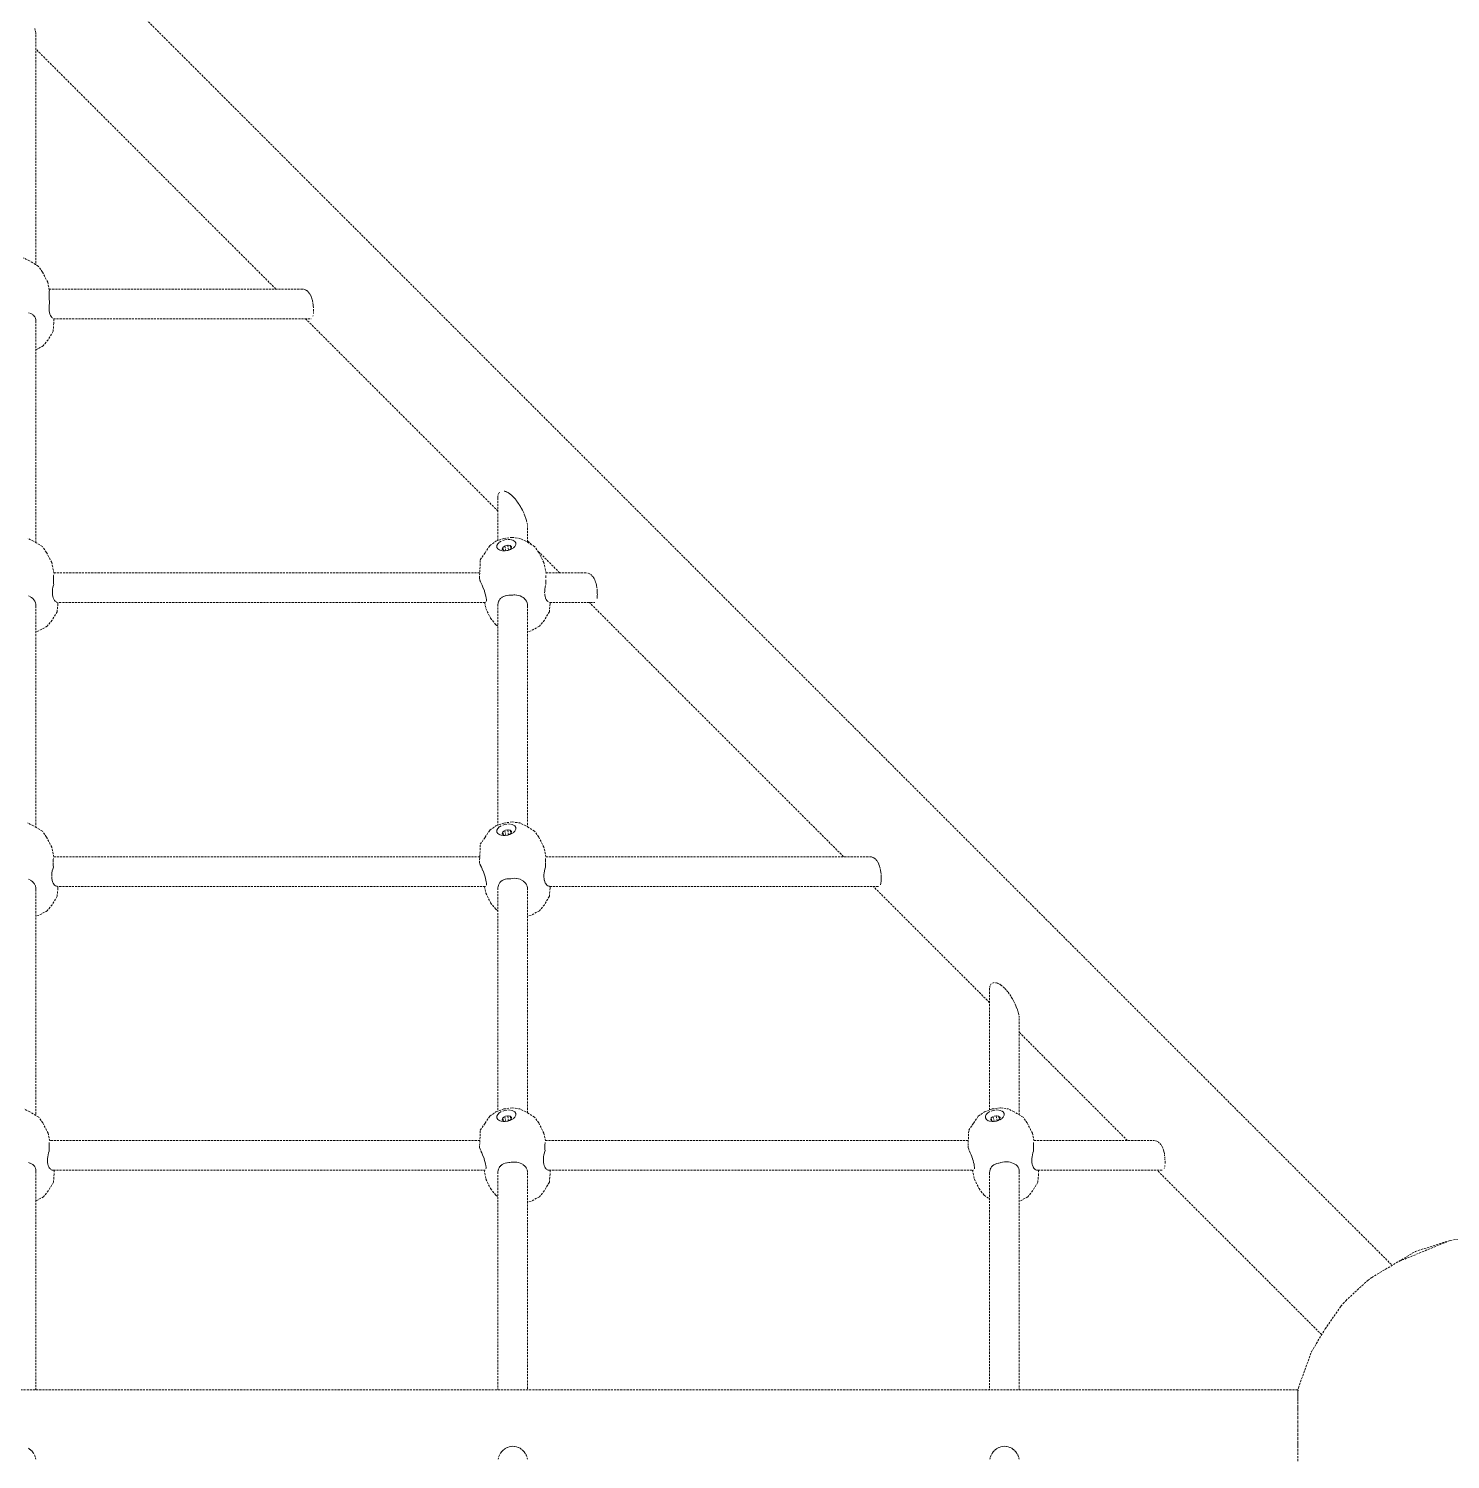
# Model space of a CAD drawing. Header units: millimetres. Extents: x -5899 to 5819, y -5159 to 4068.
# Drawn here: x -435 to 427, y 1122 to 1989 of the extents above; entities that cross this region are included whole.
import ezdxf

# ---------------------------------------------------------------- set-up
doc = ezdxf.new("R2010")
doc.units = ezdxf.units.MM
doc.linetypes.add('HIDDEN', pattern=[1.905, 1.27, -0.635])
doc.layers.add('DIKOM_ОБЪЕКТ', color=7, linetype='Continuous')

msp = doc.modelspace()

# ---------------------------------------------------------------- linework, layer by layer
at = {"layer": 'DIKOM_ОБЪЕКТ', "color": 7, "linetype": 'HIDDEN', "lineweight": 15}
for p, q in [((-507.838, 2139.088), (392.008, 1239.27)), ((-430.925, 1988.213), (-431.224, 1989.394)), ((-430.619, 1986.613), (-430.83, 1987.8)), ((-430.574, 1985.827), (-430.618, 1986.585)), ((-430.552, 1985.453), (-430.552, 1846.206)), ((-285.04, 1831.467), (-430.552, 1976.979)), ((-434.482, 1848.594), (-437.997, 1850.307)), ((-429.102, 1845.326), (-434.482, 1848.594)), ((-426.569, 1841.757), (-429.102, 1845.326)), ((-423.418, 1835.556), (-426.569, 1841.757)), ((-422.373, 1830.641), (-423.418, 1835.556)), ((-422.549, 1831.467), (-269.125, 1831.467)), ((-268.487, 1831.379), (-269.025, 1831.458)), ((-267.221, 1831.018), (-267.998, 1831.281)), ((-422.568, 1827.263), (-422.573, 1828.152)), ((-422.571, 1828.226), (-422.549, 1829.032)), ((-422.539, 1826.223), (-422.568, 1827.19)), ((-422.544, 1829.101), (-422.493, 1829.819)), ((-422.483, 1825.129), (-422.537, 1826.153)), ((-422.493, 1829.819), (-422.435, 1830.298)), ((-422.399, 1823.994), (-422.478, 1825.058)), ((-422.443, 1821.649), (-422.272, 1822.641)), ((-422.292, 1822.825), (-422.392, 1823.926)), ((-266.406, 1830.56), (-267.126, 1830.967)), ((-265.647, 1829.938), (-266.312, 1830.494)), ((-264.823, 1828.995), (-265.451, 1829.736)), ((-264.164, 1827.982), (-264.731, 1828.859)), ((-263.62, 1826.893), (-264.088, 1827.833)), ((-263.407, 1826.315), (-263.555, 1826.729)), ((-263.21, 1825.759), (-263.407, 1826.315)), ((-263.052, 1825.116), (-263.159, 1825.585)), ((-262.881, 1824.532), (-263.052, 1825.115)), ((-262.616, 1823.271), (-262.835, 1824.351)), ((-262.456, 1822.041), (-262.56, 1822.889)), ((-434.419, 1816.753), (-434.968, 1817.005)), ((-434.013, 1816.67), (-433.184, 1816.364)), ((-433.145, 1816.344), (-432.415, 1815.906)), ((-432.385, 1815.881), (-431.761, 1815.312)), ((-431.74, 1815.285), (-431.235, 1814.589)), ((-430.851, 1813.744), (-431.22, 1814.559)), ((-422.588, 1819.321), (-422.56, 1820.426)), ((-422.519, 1818.217), (-422.585, 1819.275)), ((-422.558, 1820.477), (-422.45, 1821.594)), ((-422.351, 1817.181), (-422.513, 1818.176)), ((-422.093, 1816.234), (-422.341, 1817.143)), ((-421.753, 1815.408), (-422.08, 1816.198)), ((-421.328, 1814.723), (-421.734, 1815.375)), ((-421.303, 1814.696), (-420.836, 1814.181)), ((-420.805, 1814.159), (-420.405, 1813.864)), ((-262.524, 1814.929), (-262.452, 1815.438)), ((-262.309, 1820.84), (-262.428, 1821.849)), ((-262.298, 1816.53), (-262.279, 1817.235)), ((-262.27, 1820.029), (-262.29, 1820.647)), ((-262.229, 1818.521), (-262.266, 1819.271)), ((-262.239, 1817.889), (-262.223, 1818.336)), ((-430.62, 1812.79), (-430.842, 1813.711)), ((-430.552, 1811.741), (-430.616, 1812.757)), ((-430.552, 1677.617), (-430.552, 1811.74)), ((-420.132, 1805.797), (-423.163, 1800.713)), ((-419.699, 1810.712), (-420.132, 1805.797)), ((-419.983, 1813.466), (-263.686, 1813.466)), ((-419.622, 1813.466), (-419.699, 1810.712)), ((-150.349, 1696.775), (-267.039, 1813.466)), ((-426.166, 1797.034), (-430.552, 1794.555)), ((-423.163, 1800.713), (-426.166, 1797.034)), ((-150.351, 1678.869), (-150.348, 1705.305)), ((-150.309, 1705.923), (-150.348, 1705.305)), ((-150.148, 1706.827), (-150.268, 1706.331)), ((-149.832, 1707.584), (-150.04, 1707.158)), ((-149.388, 1708.176), (-149.663, 1707.868)), ((-146.172, 1708.802), (-146.645, 1708.905)), ((-145.376, 1708.542), (-145.877, 1708.731)), ((-144.531, 1708.135), (-145.059, 1708.414)), ((-143.639, 1707.578), (-144.193, 1707.951)), ((-143.285, 1707.337), (-143.639, 1707.578)), ((-142.706, 1706.871), (-143.285, 1707.337)), ((-142.337, 1706.571), (-142.706, 1706.871)), ((-141.955, 1706.213), (-142.337, 1706.571)), ((-141.955, 1706.213), (-141.353, 1705.657)), ((-140.963, 1705.241), (-141.353, 1705.657)), ((-140.338, 1704.569), (-140.963, 1705.241)), ((-139.951, 1704.107), (-140.338, 1704.569)), ((-139.363, 1703.4), (-139.951, 1704.107)), ((-138.984, 1702.898), (-139.363, 1703.4)), ((-138.431, 1702.155), (-138.984, 1702.898)), ((-138.063, 1701.619), (-138.431, 1702.155)), ((-137.545, 1700.843), (-138.063, 1701.619)), ((-137.193, 1700.278), (-137.5, 1700.771)), ((-136.712, 1699.481), (-137.192, 1700.278)), ((-136.377, 1698.892), (-136.712, 1699.48)), ((-135.933, 1698.074), (-136.377, 1698.892)), ((-135.508, 1697.268), (-135.847, 1697.908)), ((-135.104, 1696.472), (-135.508, 1697.267)), ((-134.716, 1695.635), (-135.104, 1696.471)), ((-134.52, 1695.198), (-134.716, 1695.635)), ((-134.015, 1693.973), (-134.355, 1694.829)), ((-133.736, 1693.265), (-134.015, 1693.973)), ((-133.412, 1692.359), (-133.694, 1693.163)), ((-133.151, 1691.604), (-133.412, 1692.359)), ((-133.026, 1691.145), (-133.151, 1691.603)), ((-132.734, 1690.065), (-132.939, 1690.823)), ((-132.46, 1688.692), (-132.596, 1689.371)), ((-132.358, 1687.494), (-132.412, 1688.117)), ((-132.357, 1677.818), (-132.359, 1687.494)), ((-432.038, 1678.52), (-435.553, 1680.233)), ((-426.659, 1675.252), (-432.038, 1678.52)), ((-424.125, 1671.683), (-426.659, 1675.252)), ((-158.164, 1671.518), (-155.24, 1675.818)), ((-155.24, 1675.818), (-151.545, 1678.429)), ((-151.545, 1678.429), (-146.786, 1680.184)), ((-150.957, 1675.796), (-150.426, 1676.896)), ((-150.931, 1674.728), (-150.957, 1675.796)), ((-150.426, 1676.896), (-149.389, 1677.918)), ((-149.389, 1677.918), (-147.944, 1678.765)), ((-146.239, 1679.349), (-147.944, 1678.765)), ((-147.427, 1674.738), (-146.206, 1675.658)), ((-146.786, 1680.184), (-141.688, 1680.818)), ((-146.239, 1679.349), (-144.438, 1679.615)), ((-144.481, 1676.076), (-146.206, 1675.658)), ((-146.206, 1675.658), (-145.57, 1672.666)), ((-142.908, 1675.833), (-144.481, 1676.076)), ((-144.481, 1676.076), (-143.838, 1673.057)), ((-144.438, 1679.615), (-142.713, 1679.537)), ((-142.092, 1675.025), (-142.908, 1675.833)), ((-142.908, 1675.833), (-142.486, 1673.848)), ((-142.713, 1679.537), (-141.241, 1679.122)), ((-142.34, 1673.957), (-142.092, 1675.025)), ((-141.688, 1680.818), (-137.026, 1680.233)), ((-140.163, 1678.412), (-141.241, 1679.122)), ((-140.089, 1675.31), (-141.124, 1674.287)), ((-139.583, 1677.478), (-140.163, 1678.412)), ((-139.557, 1676.41), (-140.089, 1675.31)), ((-139.557, 1676.41), (-139.583, 1677.478)), ((-133.511, 1678.52), (-137.026, 1680.233)), ((-128.132, 1675.252), (-133.511, 1678.52)), ((-129.9, 1676.326), (-132.357, 1678.784)), ((-125.598, 1671.683), (-128.132, 1675.252)), ((-420.974, 1665.482), (-424.125, 1671.683)), ((-161.534, 1656.009), (-161.024, 1667.28)), ((-161.024, 1667.28), (-158.164, 1671.518)), ((-150.931, 1674.728), (-150.351, 1673.793)), ((-149.273, 1673.083), (-150.351, 1673.793)), ((-147.801, 1672.668), (-149.273, 1673.083)), ((-146.076, 1672.591), (-147.801, 1672.668)), ((-147.676, 1673.671), (-147.427, 1674.738)), ((-147.676, 1673.671), (-146.859, 1672.862)), ((-147.427, 1674.738), (-147.073, 1673.073)), ((-146.859, 1672.862), (-145.579, 1672.665)), ((-144.276, 1672.857), (-146.076, 1672.591)), ((-142.57, 1673.441), (-144.718, 1672.792)), ((-144.276, 1672.857), (-142.57, 1673.441)), ((-142.34, 1673.957), (-143.331, 1673.211)), ((-141.124, 1674.287), (-142.57, 1673.441)), ((-112.876, 1659.302), (-126.434, 1672.86)), ((-122.447, 1665.482), (-125.598, 1671.683)), ((-419.581, 1658.929), (-420.974, 1665.482)), ((-419.879, 1656.921), (-419.828, 1657.65)), ((-419.824, 1657.685), (-419.765, 1658.171)), ((-161.386, 1659.302), (-419.66, 1659.302)), ((-121.053, 1658.922), (-122.447, 1665.482)), ((-121.341, 1657.07), (-121.299, 1657.663)), ((-121.133, 1659.302), (-96.961, 1659.302)), ((-96.136, 1659.2), (-96.687, 1659.28)), ((-95.078, 1658.868), (-95.61, 1659.048)), ((-94.328, 1658.454), (-94.827, 1658.737)), ((-93.616, 1657.892), (-94.083, 1658.283)), ((-93.105, 1657.367), (-93.379, 1657.68)), ((-420.517, 1648.304), (-420.408, 1649.425)), ((-420.404, 1649.472), (-420.21, 1650.595)), ((-420.201, 1650.645), (-419.927, 1651.752)), ((-419.914, 1651.806), (-419.766, 1652.273)), ((-419.906, 1655.577), (-419.907, 1656.003)), ((-419.906, 1656.054), (-419.883, 1656.872)), ((-419.903, 1655.103), (-419.906, 1655.577)), ((-419.871, 1654.019), (-419.901, 1654.993)), ((-419.815, 1652.932), (-419.869, 1653.963)), ((-419.766, 1652.273), (-419.81, 1652.876)), ((-161.534, 1656.009), (-161.236, 1654.606)), ((-161.236, 1654.606), (-160.962, 1654.077)), ((-160.82, 1653.786), (-160.438, 1652.992)), ((-160.414, 1652.94), (-159.934, 1651.864)), ((-159.914, 1651.815), (-159.45, 1650.698)), ((-158.999, 1649.52), (-159.432, 1650.653)), ((-158.587, 1648.342), (-158.983, 1649.479)), ((-121.987, 1648.335), (-121.891, 1649.328)), ((-121.871, 1649.511), (-121.7, 1650.496)), ((-121.66, 1650.698), (-121.422, 1651.659)), ((-121.374, 1656.187), (-121.355, 1656.86)), ((-121.349, 1654.148), (-121.373, 1654.97)), ((-121.294, 1653.041), (-121.339, 1653.92)), ((-121.239, 1652.275), (-121.278, 1652.806)), ((-92.661, 1656.842), (-93.105, 1657.367)), ((-92.424, 1656.49), (-92.661, 1656.842)), ((-92.024, 1655.873), (-92.424, 1656.49)), ((-91.823, 1655.484), (-92.024, 1655.873)), ((-91.57, 1654.973), (-91.823, 1655.484)), ((-91.327, 1654.399), (-91.496, 1654.825)), ((-91.087, 1653.724), (-91.327, 1654.399)), ((-90.954, 1653.27), (-91.087, 1653.724)), ((-90.763, 1652.542), (-90.879, 1652.938)), ((-90.64, 1652.067), (-90.763, 1652.542)), ((-90.492, 1651.326), (-90.64, 1652.067)), ((-90.403, 1650.831), (-90.483, 1651.281)), ((-90.317, 1650.123), (-90.403, 1650.831)), ((-90.173, 1648.934), (-90.253, 1649.616)), ((-90.123, 1648.424), (-90.173, 1648.933)), ((-434.97, 1645.289), (-434.059, 1644.87)), ((-433.183, 1644.32), (-434.014, 1644.844)), ((-432.415, 1643.672), (-433.146, 1644.291)), ((-431.761, 1642.931), (-432.385, 1643.641)), ((-431.235, 1642.101), (-431.74, 1642.897)), ((-430.851, 1641.198), (-431.22, 1642.067)), ((-430.62, 1640.237), (-430.841, 1641.162)), ((-420.545, 1647.192), (-420.517, 1648.304)), ((-420.511, 1646.607), (-420.545, 1647.149)), ((-420.479, 1646.086), (-420.511, 1646.607)), ((-420.313, 1645.047), (-420.476, 1646.046)), ((-420.059, 1644.098), (-420.308, 1645.009)), ((-419.721, 1643.269), (-420.049, 1644.062)), ((-419.707, 1643.236), (-419.299, 1642.582)), ((-419.28, 1642.554), (-418.81, 1642.036)), ((-418.789, 1642.011), (-418.272, 1641.631)), ((-418.242, 1641.61), (-417.844, 1641.45)), ((-417.256, 1640.639), (-417.689, 1635.723)), ((-157.976, 1641.302), (-417.533, 1641.302)), ((-417.237, 1641.302), (-417.256, 1640.639)), ((-158.207, 1647.146), (-158.562, 1648.268)), ((-158.407, 1641.302), (-157.633, 1637.667)), ((-157.899, 1646.039), (-158.198, 1647.114)), ((-157.655, 1644.998), (-157.893, 1646.01)), ((-157.479, 1644.048), (-157.65, 1644.973)), ((-157.377, 1643.224), (-157.476, 1644.027)), ((-157.407, 1642.006), (-157.357, 1642.53)), ((-157.355, 1642.545), (-157.372, 1643.057)), ((-150.352, 1640.169), (-150.288, 1641)), ((-150.285, 1641.026), (-150.064, 1641.748)), ((-150.003, 1641.858), (-149.684, 1642.548)), ((-149.669, 1642.577), (-149.161, 1643.3)), ((-149.14, 1643.328), (-148.513, 1643.959)), ((-148.266, 1644.145), (-147.75, 1644.522)), ((-147.714, 1644.546), (-146.883, 1644.983)), ((-146.838, 1645.004), (-145.929, 1645.335)), ((-145.849, 1645.358), (-144.865, 1645.583)), ((-144.816, 1645.59), (-143.763, 1645.705)), ((-143.708, 1645.707), (-142.609, 1645.705)), ((-142.383, 1645.683), (-141.353, 1645.843)), ((-141.287, 1645.846), (-140.776, 1645.868)), ((-140.776, 1645.868), (-140.16, 1645.894)), ((-140.1, 1645.892), (-138.998, 1645.814)), ((-138.944, 1645.808), (-137.889, 1645.609)), ((-137.796, 1645.584), (-136.812, 1645.273)), ((-136.773, 1645.256), (-135.862, 1644.838)), ((-134.985, 1644.287), (-135.817, 1644.812)), ((-134.218, 1643.64), (-134.949, 1644.259)), ((-133.564, 1642.898), (-134.187, 1643.608)), ((-133.037, 1642.068), (-133.542, 1642.865)), ((-132.653, 1641.166), (-133.021, 1642.034)), ((-132.423, 1640.205), (-132.644, 1641.13)), ((-122.018, 1647.174), (-121.993, 1648.162)), ((-121.951, 1646.067), (-121.985, 1646.609)), ((-121.786, 1645.033), (-121.932, 1645.927)), ((-121.531, 1644.087), (-121.753, 1644.902)), ((-121.191, 1643.259), (-121.484, 1643.965)), ((-121.129, 1643.15), (-120.768, 1642.572)), ((-120.691, 1642.482), (-120.279, 1642.03)), ((-120.181, 1641.957), (-119.733, 1641.628)), ((-118.728, 1640.639), (-119.161, 1635.723)), ((-119.005, 1641.302), (-91.521, 1641.302)), ((-118.71, 1641.302), (-118.728, 1640.639)), ((59.289, 1487.137), (-94.876, 1641.302)), ((-90.211, 1643.687), (-90.15, 1644.124)), ((-90.145, 1644.159), (-90.127, 1644.58)), ((-90.127, 1644.58), (-90.114, 1645.068)), ((-90.103, 1647.755), (-90.12, 1648.36)), ((-90.108, 1645.104), (-90.08, 1645.565)), ((-90.093, 1647.248), (-90.103, 1647.755)), ((-90.073, 1646.618), (-90.099, 1647.141)), ((-90.08, 1645.565), (-90.056, 1646.112)), ((-90.056, 1646.13), (-90.073, 1646.618)), ((-430.552, 1639.231), (-430.616, 1640.201)), ((-430.552, 1639.231), (-430.552, 1504.994)), ((-417.689, 1635.723), (-420.721, 1630.639)), ((-157.633, 1637.667), (-154.84, 1631.885)), ((-151.696, 1627.837), (-154.84, 1631.885)), ((-150.352, 1640.17), (-150.352, 1506.246)), ((-132.354, 1639.197), (-132.419, 1640.167)), ((-132.354, 1639.198), (-132.355, 1505.194)), ((-119.161, 1635.723), (-122.193, 1630.639)), ((-428.799, 1624.091), (-430.552, 1623.666)), ((-423.722, 1626.96), (-428.799, 1624.091)), ((-420.721, 1630.639), (-423.722, 1626.96)), ((-151.696, 1627.837), (-150.352, 1626.895)), ((-130.272, 1624.091), (-132.354, 1623.587)), ((-125.194, 1626.96), (-130.272, 1624.091)), ((-122.193, 1630.639), (-125.194, 1626.96)), ((-432.038, 1505.896), (-435.553, 1507.611)), ((-426.659, 1502.629), (-432.038, 1505.896)), ((-424.125, 1499.06), (-426.659, 1502.629)), ((-158.164, 1498.896), (-155.24, 1503.195)), ((-155.24, 1503.195), (-151.545, 1505.806)), ((-151.545, 1505.806), (-146.786, 1507.561)), ((-150.957, 1503.172), (-150.426, 1504.272)), ((-150.931, 1502.104), (-150.957, 1503.172)), ((-150.931, 1502.104), (-150.351, 1501.17)), ((-150.426, 1504.272), (-149.389, 1505.295)), ((-149.389, 1505.295), (-147.944, 1506.142)), ((-146.239, 1506.725), (-147.944, 1506.142)), ((-147.676, 1501.048), (-147.427, 1502.114)), ((-147.427, 1502.114), (-146.206, 1503.034)), ((-147.427, 1502.114), (-147.073, 1500.45)), ((-146.786, 1507.561), (-141.688, 1508.195)), ((-146.239, 1506.725), (-144.438, 1506.991)), ((-144.481, 1503.453), (-146.206, 1503.034)), ((-146.206, 1503.034), (-145.57, 1500.043)), ((-142.908, 1503.21), (-144.481, 1503.453)), ((-144.481, 1503.453), (-143.838, 1500.434)), ((-144.438, 1506.991), (-142.713, 1506.913)), ((-142.092, 1502.401), (-142.908, 1503.21)), ((-142.908, 1503.21), (-142.486, 1501.224)), ((-142.713, 1506.913), (-141.241, 1506.499)), ((-141.124, 1501.664), (-142.57, 1500.818)), ((-142.34, 1501.334), (-142.092, 1502.401)), ((-141.688, 1508.195), (-137.026, 1507.611)), ((-140.163, 1505.789), (-141.241, 1506.499)), ((-140.089, 1502.687), (-141.124, 1501.664)), ((-139.583, 1504.855), (-140.163, 1505.789)), ((-139.557, 1503.786), (-140.089, 1502.687)), ((-139.557, 1503.786), (-139.583, 1504.855)), ((-133.511, 1505.896), (-137.026, 1507.611)), ((-128.132, 1502.629), (-133.511, 1505.896)), ((-125.598, 1499.06), (-128.132, 1502.629)), ((-420.974, 1492.859), (-424.125, 1499.06)), ((-419.705, 1486.889), (-420.974, 1492.859)), ((-161.534, 1483.385), (-161.024, 1494.656)), ((-161.024, 1494.656), (-158.164, 1498.896)), ((-149.273, 1500.461), (-150.351, 1501.17)), ((-147.801, 1500.046), (-149.273, 1500.461)), ((-146.076, 1499.968), (-147.801, 1500.046)), ((-147.676, 1501.048), (-146.859, 1500.239)), ((-146.859, 1500.239), (-145.58, 1500.041)), ((-144.276, 1500.234), (-146.076, 1499.968)), ((-142.57, 1500.818), (-144.714, 1500.169)), ((-144.276, 1500.234), (-142.57, 1500.818)), ((-142.34, 1501.334), (-143.331, 1500.587)), ((-122.447, 1492.859), (-125.598, 1499.06)), ((-121.177, 1486.886), (-122.447, 1492.859)), ((-420.088, 1483.889), (-420.066, 1484.708)), ((-420.062, 1484.755), (-420.011, 1485.486)), ((-420.006, 1485.52), (-419.947, 1486.007)), ((-161.364, 1487.137), (-419.759, 1487.137)), ((-121.56, 1483.896), (-121.539, 1484.704)), ((-121.534, 1484.768), (-121.483, 1485.489)), ((-121.484, 1485.489), (-121.424, 1485.971)), ((-121.231, 1487.137), (75.203, 1487.137)), ((76.146, 1487.006), (75.288, 1487.131)), ((77.109, 1486.686), (76.306, 1486.96)), ((77.932, 1486.224), (77.32, 1486.571)), ((78.696, 1485.596), (78.008, 1486.171)), ((79.507, 1484.665), (78.858, 1485.431)), ((80.011, 1483.887), (79.581, 1484.553)), ((-420.967, 1475.026), (-420.938, 1476.139)), ((-420.938, 1476.139), (-420.83, 1477.263)), ((-420.826, 1477.308), (-420.631, 1478.432)), ((-420.622, 1478.48), (-420.348, 1479.589)), ((-420.335, 1479.642), (-419.998, 1480.712)), ((-420.086, 1482.937), (-420.088, 1483.5)), ((-420.055, 1481.855), (-420.083, 1482.829)), ((-419.998, 1480.768), (-420.051, 1481.799)), ((-161.534, 1483.385), (-161.432, 1482.906)), ((-161.296, 1482.644), (-160.917, 1481.913)), ((-160.889, 1481.859), (-160.394, 1480.827)), ((-159.89, 1479.699), (-160.369, 1480.776)), ((-159.405, 1478.533), (-159.869, 1479.651)), ((-158.953, 1477.355), (-159.387, 1478.489)), ((-158.543, 1476.177), (-158.938, 1477.315)), ((-158.162, 1474.982), (-158.518, 1476.105)), ((-122.44, 1474.992), (-122.413, 1476.098)), ((-122.41, 1476.149), (-122.302, 1477.265)), ((-122.296, 1477.32), (-122.103, 1478.436)), ((-122.092, 1478.496), (-121.819, 1479.597)), ((-121.801, 1479.665), (-121.466, 1480.724)), ((-121.558, 1482.933), (-121.56, 1483.499)), ((-121.528, 1481.895), (-121.557, 1482.86)), ((-121.472, 1480.801), (-121.526, 1481.824)), ((80.713, 1482.552), (80.23, 1483.525)), ((81.124, 1481.415), (80.766, 1482.419)), ((81.279, 1480.777), (81.166, 1481.274)), ((81.452, 1480.183), (81.279, 1480.777)), ((81.717, 1478.917), (81.557, 1479.709)), ((81.876, 1477.684), (81.745, 1478.764)), ((81.995, 1476.725), (81.9, 1477.528)), ((82.067, 1475.293), (82.037, 1476.325)), ((-434.058, 1472.995), (-434.971, 1473.415)), ((-433.183, 1472.446), (-434.015, 1472.971)), ((-432.415, 1471.798), (-433.147, 1472.418)), ((-431.761, 1471.056), (-432.387, 1471.767)), ((-431.235, 1470.226), (-431.74, 1471.025)), ((-431.089, 1469.884), (-430.851, 1469.359)), ((-430.842, 1469.327), (-430.62, 1468.408)), ((-430.552, 1467.363), (-430.616, 1468.371)), ((-430.552, 1467.355), (-430.552, 1330.186)), ((-420.901, 1473.92), (-420.949, 1474.69)), ((-420.735, 1472.881), (-420.898, 1473.882)), ((-420.481, 1471.931), (-420.729, 1472.844)), ((-420.142, 1471.104), (-420.471, 1471.896)), ((-420.129, 1471.072), (-419.721, 1470.416)), ((-419.703, 1470.389), (-419.232, 1469.871)), ((-419.21, 1469.847), (-418.691, 1469.465)), ((-418.666, 1469.446), (-418.099, 1469.218)), ((-418.064, 1469.205), (-417.578, 1469.154)), ((-417.256, 1468.015), (-417.689, 1463.1)), ((-157.932, 1469.137), (-417.538, 1469.137)), ((-417.225, 1469.137), (-417.256, 1468.015)), ((-158.504, 1469.137), (-157.633, 1465.043)), ((-157.854, 1473.874), (-158.154, 1474.95)), ((-157.611, 1472.834), (-157.847, 1473.847)), ((-157.435, 1471.884), (-157.606, 1472.81)), ((-157.333, 1471.06), (-157.432, 1471.863)), ((-157.362, 1469.842), (-157.321, 1470.276)), ((-157.311, 1470.381), (-157.332, 1471.042)), ((-150.352, 1468.201), (-150.288, 1469.034)), ((-150.352, 1468.201), (-150.352, 1332.796)), ((-150.285, 1469.058), (-150.097, 1469.674)), ((-150.054, 1469.831), (-149.683, 1470.634)), ((-149.669, 1470.662), (-149.161, 1471.386)), ((-149.14, 1471.412), (-148.573, 1471.983)), ((-148.484, 1472.07), (-147.749, 1472.607)), ((-147.715, 1472.63), (-146.882, 1473.068)), ((-146.839, 1473.088), (-145.929, 1473.42)), ((-145.85, 1473.443), (-144.865, 1473.668)), ((-144.818, 1473.675), (-143.763, 1473.79)), ((-143.71, 1473.793), (-142.608, 1473.79)), ((-142.487, 1473.793), (-141.353, 1473.968)), ((-141.289, 1473.972), (-140.159, 1474.02)), ((-140.101, 1474.018), (-138.998, 1473.94)), ((-138.944, 1473.934), (-137.888, 1473.734)), ((-137.798, 1473.71), (-136.812, 1473.399)), ((-135.861, 1472.963), (-136.774, 1473.382)), ((-134.985, 1472.413), (-135.817, 1472.938)), ((-134.217, 1471.766), (-134.949, 1472.386)), ((-133.564, 1471.024), (-134.189, 1471.735)), ((-133.037, 1470.193), (-133.542, 1470.991)), ((-132.653, 1469.292), (-133.021, 1470.161)), ((-132.423, 1468.331), (-132.644, 1469.257)), ((-132.354, 1467.322), (-132.419, 1468.295)), ((-132.355, 1331.744), (-132.354, 1467.323)), ((-122.372, 1473.888), (-122.422, 1474.69)), ((-122.204, 1472.852), (-122.366, 1473.847)), ((-121.946, 1471.905), (-122.194, 1472.814)), ((-121.606, 1471.079), (-121.933, 1471.868)), ((-121.587, 1471.047), (-121.18, 1470.395)), ((-121.157, 1470.368), (-120.688, 1469.852)), ((-120.66, 1469.831), (-120.144, 1469.451)), ((-120.107, 1469.435), (-119.544, 1469.209)), ((-119.539, 1469.209), (-119.047, 1469.158)), ((-118.728, 1468.015), (-119.161, 1463.1)), ((-119.011, 1469.137), (80.643, 1469.137)), ((-118.697, 1469.137), (-118.728, 1468.015)), ((147.85, 1398.576), (77.289, 1469.137)), ((81.613, 1470.012), (81.785, 1470.49)), ((81.809, 1470.634), (81.876, 1471.106)), ((81.922, 1471.313), (82.024, 1472.048)), ((82.034, 1472.305), (82.05, 1472.902)), ((82.095, 1474.367), (82.062, 1475.016)), ((82.072, 1473.133), (82.109, 1474.012)), ((-420.721, 1458.015), (-423.722, 1454.337)), ((-417.689, 1463.1), (-420.721, 1458.015)), ((-157.633, 1465.043), (-154.84, 1459.263)), ((-151.696, 1455.213), (-154.84, 1459.263)), ((-122.193, 1458.015), (-125.194, 1454.337)), ((-119.161, 1463.1), (-122.193, 1458.015)), ((-428.799, 1451.468), (-430.552, 1451.043)), ((-423.722, 1454.337), (-428.799, 1451.468)), ((-151.696, 1455.213), (-150.352, 1454.272)), ((-130.272, 1451.468), (-132.354, 1450.963)), ((-125.194, 1454.337), (-130.272, 1451.468)), ((147.846, 1333.511), (147.85, 1407.072)), ((147.899, 1407.84), (147.852, 1407.098)), ((148.04, 1408.577), (147.926, 1408.101)), ((148.402, 1409.451), (148.152, 1408.94)), ((148.85, 1410.019), (148.511, 1409.634)), ((150.038, 1410.686), (149.575, 1410.513)), ((150.684, 1410.771), (150.248, 1410.718)), ((152.114, 1410.585), (151.531, 1410.712)), ((152.921, 1410.305), (152.304, 1410.539)), ((153.777, 1409.878), (153.124, 1410.224)), ((154.677, 1409.299), (153.992, 1409.761)), ((155.25, 1408.867), (154.903, 1409.146)), ((155.619, 1408.568), (155.25, 1408.867)), ((156.097, 1408.151), (156.844, 1407.459)), ((157.873, 1406.354), (157.09, 1407.197)), ((158.387, 1405.737), (158.115, 1406.066)), ((158.86, 1405.169), (158.387, 1405.737)), ((159.802, 1403.907), (159.095, 1404.858)), ((160.7, 1402.573), (160.03, 1403.577)), ((161.545, 1401.181), (160.917, 1402.226)), ((161.749, 1400.823), (161.545, 1401.181)), ((162.339, 1399.74), (161.749, 1400.823)), ((162.596, 1399.253), (162.364, 1399.69)), ((162.967, 1398.519), (162.596, 1399.253)), ((163.372, 1397.68), (163.139, 1398.182)), ((163.865, 1396.579), (163.372, 1397.68)), ((164.067, 1396.068), (163.865, 1396.578)), ((164.465, 1395.058), (164.067, 1396.068)), ((164.68, 1394.468), (164.514, 1394.943)), ((165.045, 1393.405), (164.784, 1394.165)), ((165.171, 1392.945), (165.045, 1393.405)), ((165.462, 1391.868), (165.171, 1392.945)), ((165.631, 1391.028), (165.517, 1391.579)), ((165.807, 1389.67), (165.738, 1390.492)), ((165.842, 1330.567), (165.838, 1389.304)), ((231.453, 1314.973), (165.839, 1380.587)), ((-434.273, 1332.446), (-437.788, 1334.16)), ((-428.894, 1329.179), (-434.273, 1332.446)), ((-426.36, 1325.61), (-428.894, 1329.179)), ((-158.164, 1325.446), (-155.24, 1329.745)), ((-155.24, 1329.745), (-151.545, 1332.355)), ((-151.545, 1332.355), (-146.786, 1334.111)), ((-150.957, 1329.722), (-150.426, 1330.822)), ((-150.931, 1328.654), (-150.957, 1329.722)), ((-150.931, 1328.654), (-150.351, 1327.72)), ((-150.426, 1330.822), (-149.389, 1331.845)), ((-149.389, 1331.845), (-147.944, 1332.691)), ((-146.239, 1333.276), (-147.944, 1332.691)), ((-147.676, 1327.598), (-147.427, 1328.664)), ((-147.427, 1328.664), (-146.206, 1329.584)), ((-147.427, 1328.664), (-147.073, 1327)), ((-146.786, 1334.111), (-141.688, 1334.745)), ((-146.239, 1333.276), (-144.438, 1333.542)), ((-144.481, 1330.003), (-146.206, 1329.584)), ((-146.206, 1329.584), (-145.57, 1326.593)), ((-142.908, 1329.761), (-144.481, 1330.003)), ((-144.481, 1330.003), (-143.839, 1326.985)), ((-144.438, 1333.542), (-142.713, 1333.463)), ((-142.34, 1327.885), (-143.333, 1327.137)), ((-142.092, 1328.951), (-142.908, 1329.761)), ((-142.908, 1329.761), (-142.486, 1327.775)), ((-142.713, 1333.463), (-141.241, 1333.049)), ((-141.124, 1328.214), (-142.57, 1327.368)), ((-142.34, 1327.885), (-142.092, 1328.951)), ((-141.688, 1334.745), (-137.026, 1334.16)), ((-140.163, 1332.34), (-141.241, 1333.049)), ((-140.089, 1329.237), (-141.124, 1328.214)), ((-139.583, 1331.405), (-140.163, 1332.34)), ((-139.557, 1330.337), (-140.089, 1329.237)), ((-139.557, 1330.337), (-139.583, 1331.405)), ((-133.511, 1332.446), (-137.026, 1334.16)), ((-128.132, 1329.179), (-133.511, 1332.446)), ((-125.598, 1325.61), (-128.132, 1329.179)), ((138.095, 1325.446), (141.018, 1329.745)), ((141.018, 1329.745), (144.713, 1332.355)), ((144.713, 1332.355), (149.472, 1334.111)), ((145.302, 1329.722), (145.832, 1330.822)), ((145.327, 1328.654), (145.302, 1329.722)), ((145.327, 1328.654), (145.907, 1327.72)), ((145.832, 1330.822), (146.87, 1331.845)), ((146.87, 1331.845), (148.314, 1332.691)), ((150.02, 1333.276), (148.314, 1332.691)), ((148.583, 1327.598), (148.831, 1328.664)), ((148.831, 1328.664), (150.052, 1329.584)), ((148.831, 1328.664), (149.185, 1327)), ((149.472, 1334.111), (154.571, 1334.745)), ((150.02, 1333.276), (151.821, 1333.542)), ((151.778, 1330.003), (150.052, 1329.584)), ((150.052, 1329.584), (150.689, 1326.593)), ((153.351, 1329.761), (151.778, 1330.003)), ((151.778, 1330.003), (152.42, 1326.985)), ((151.821, 1333.542), (153.546, 1333.463)), ((153.919, 1327.885), (152.926, 1327.137)), ((154.167, 1328.951), (153.351, 1329.761)), ((153.351, 1329.761), (153.773, 1327.775)), ((153.546, 1333.463), (155.018, 1333.049)), ((155.134, 1328.214), (153.689, 1327.368)), ((153.919, 1327.885), (154.167, 1328.951)), ((154.571, 1334.745), (159.233, 1334.16)), ((156.096, 1332.34), (155.018, 1333.049)), ((156.171, 1329.237), (155.134, 1328.214)), ((156.676, 1331.405), (156.096, 1332.34)), ((156.701, 1330.337), (156.171, 1329.237)), ((156.701, 1330.337), (156.676, 1331.405)), ((162.748, 1332.446), (159.233, 1334.16)), ((168.127, 1329.179), (162.748, 1332.446)), ((170.661, 1325.61), (168.127, 1329.179)), ((-423.21, 1319.409), (-426.36, 1325.61)), ((-422.219, 1314.75), (-423.21, 1319.409)), ((-161.445, 1311.912), (-161.024, 1321.206)), ((-161.024, 1321.206), (-158.164, 1325.446)), ((-149.273, 1327.01), (-150.351, 1327.72)), ((-147.801, 1326.596), (-149.273, 1327.01)), ((-146.076, 1326.518), (-147.801, 1326.596)), ((-147.676, 1327.598), (-146.859, 1326.789)), ((-146.859, 1326.789), (-145.578, 1326.591)), ((-144.276, 1326.784), (-146.076, 1326.518)), ((-142.57, 1327.368), (-144.718, 1326.718)), ((-144.276, 1326.784), (-142.57, 1327.368)), ((-122.447, 1319.409), (-125.598, 1325.61)), ((-121.457, 1314.75), (-122.447, 1319.409)), ((134.814, 1311.912), (135.235, 1321.206)), ((135.235, 1321.206), (138.095, 1325.446)), ((146.985, 1327.01), (145.907, 1327.72)), ((148.458, 1326.596), (146.985, 1327.01)), ((150.182, 1326.518), (148.458, 1326.596)), ((148.583, 1327.598), (149.399, 1326.789)), ((149.399, 1326.789), (150.681, 1326.591)), ((151.983, 1326.784), (150.182, 1326.518)), ((153.689, 1327.368), (151.541, 1326.718)), ((151.983, 1326.784), (153.689, 1327.368)), ((173.811, 1319.409), (170.661, 1325.61)), ((174.803, 1314.745), (173.811, 1319.409)), ((-422.612, 1310.91), (-422.616, 1311.674)), ((-422.614, 1311.717), (-422.592, 1312.543)), ((-422.58, 1309.69), (-422.61, 1310.673)), ((-422.588, 1312.585), (-422.536, 1313.321)), ((-422.533, 1313.351), (-422.473, 1313.842)), ((-161.306, 1314.973), (-422.266, 1314.973)), ((-161.458, 1311.615), (-161.49, 1310.857)), ((-161.429, 1310.722), (-161.05, 1309.748)), ((-121.85, 1310.91), (-121.853, 1311.674)), ((-121.852, 1311.724), (-121.828, 1312.543)), ((-121.818, 1309.69), (-121.847, 1310.664)), ((-121.825, 1312.591), (-121.774, 1313.321)), ((-121.77, 1313.356), (-121.711, 1313.842)), ((134.952, 1314.973), (-121.504, 1314.973)), ((134.8, 1311.609), (134.771, 1310.915)), ((134.83, 1310.722), (135.206, 1309.755)), ((174.409, 1310.908), (174.406, 1311.648)), ((174.409, 1311.775), (174.43, 1312.537)), ((174.439, 1309.759), (174.411, 1310.678)), ((174.438, 1312.652), (174.486, 1313.328)), ((174.486, 1313.328), (174.541, 1313.779)), ((174.754, 1314.973), (247.369, 1314.973)), ((248.257, 1314.854), (247.538, 1314.959)), ((249.263, 1314.53), (248.584, 1314.761)), ((250.053, 1314.09), (249.42, 1314.448)), ((250.793, 1313.492), (250.206, 1313.982)), ((251.67, 1312.506), (251.115, 1313.161)), ((252.318, 1311.511), (251.819, 1312.284)), ((252.858, 1310.438), (252.445, 1311.266)), ((-423.541, 1302.851), (-423.511, 1303.975)), ((-423.474, 1301.746), (-423.541, 1302.821)), ((-423.511, 1303.975), (-423.402, 1305.109)), ((-423.398, 1305.144), (-423.203, 1306.278)), ((-423.196, 1306.316), (-422.919, 1307.435)), ((-422.909, 1307.476), (-422.568, 1308.558)), ((-422.527, 1308.672), (-422.578, 1309.644)), ((-161.028, 1309.695), (-160.788, 1308.974)), ((-160.135, 1307.535), (-160.614, 1308.612)), ((-159.651, 1306.37), (-160.113, 1307.486)), ((-159.199, 1305.192), (-159.632, 1306.325)), ((-158.787, 1304.014), (-159.183, 1305.15)), ((-158.407, 1302.817), (-158.762, 1303.939)), ((-158.099, 1301.71), (-158.398, 1302.784)), ((-142.287, 1301.743), (-141.353, 1301.887)), ((-141.262, 1301.889), (-140.134, 1301.937)), ((-140.134, 1301.937), (-139.027, 1301.859)), ((-138.954, 1301.852), (-137.895, 1301.653)), ((-122.712, 1301.756), (-122.779, 1302.821)), ((-122.778, 1302.862), (-122.75, 1303.975)), ((-122.75, 1303.975), (-122.641, 1305.098)), ((-122.637, 1305.144), (-122.442, 1306.267)), ((-122.433, 1306.316), (-122.159, 1307.425)), ((-122.147, 1307.477), (-121.809, 1308.548)), ((-121.764, 1308.672), (-121.814, 1309.634)), ((135.23, 1309.695), (135.471, 1308.974)), ((136.12, 1307.542), (135.645, 1308.612)), ((136.605, 1306.378), (136.145, 1307.486)), ((137.056, 1305.199), (136.626, 1306.324)), ((137.468, 1304.022), (137.076, 1305.15)), ((137.852, 1302.817), (137.499, 1303.931)), ((138.16, 1301.71), (137.862, 1302.777)), ((154.519, 1301.592), (155.624, 1301.887)), ((155.709, 1301.903), (156.844, 1302.078)), ((156.934, 1302.079), (158.064, 1302.127)), ((158.064, 1302.127), (159.172, 1302.05)), ((160.303, 1301.844), (159.243, 1302.043)), ((161.356, 1301.518), (160.364, 1301.83)), ((173.48, 1302.833), (173.507, 1303.908)), ((173.548, 1301.727), (173.483, 1302.759)), ((173.51, 1303.99), (173.615, 1305.074)), ((173.625, 1305.162), (173.812, 1306.243)), ((173.831, 1306.342), (174.095, 1307.403)), ((174.124, 1307.516), (174.446, 1308.537)), ((174.494, 1308.674), (174.444, 1309.637)), ((253.268, 1309.317), (252.964, 1310.17)), ((253.448, 1308.604), (253.351, 1309.032)), ((253.581, 1308.152), (253.448, 1308.604)), ((253.862, 1306.865), (253.67, 1307.81)), ((254.026, 1305.645), (253.917, 1306.555)), ((254.171, 1304.449), (254.095, 1305.102)), ((254.226, 1303.264), (254.201, 1304.131)), ((254.263, 1302.131), (254.241, 1302.625)), ((254.243, 1301.09), (254.273, 1301.827)), ((-434.352, 1301.269), (-434.986, 1301.561)), ((-434.026, 1301.205), (-433.189, 1300.895)), ((-433.154, 1300.877), (-432.417, 1300.435)), ((-432.391, 1300.415), (-431.761, 1299.841)), ((-431.744, 1299.819), (-431.235, 1299.117)), ((-430.851, 1298.271), (-431.222, 1299.092)), ((-430.621, 1297.317), (-430.843, 1298.244)), ((-430.552, 1296.263), (-430.617, 1297.286)), ((-430.552, 1296.264), (-430.551, 1163.811)), ((-423.308, 1300.708), (-423.469, 1301.699)), ((-423.052, 1299.758), (-423.303, 1300.681)), ((-422.713, 1298.931), (-423.044, 1299.733)), ((-422.703, 1298.908), (-422.291, 1298.247)), ((-422.277, 1298.225), (-421.801, 1297.702)), ((-421.784, 1297.683), (-421.261, 1297.297)), ((-421.239, 1297.281), (-420.667, 1297.052)), ((-420.576, 1297.034), (-420.04, 1296.978)), ((-420.026, 1296.973), (-158.176, 1296.973)), ((-419.491, 1294.565), (-419.923, 1289.65)), ((-419.423, 1296.973), (-419.491, 1294.565)), ((-158.777, 1296.973), (-157.633, 1291.593)), ((-157.855, 1300.669), (-158.092, 1301.681)), ((-157.68, 1299.72), (-157.85, 1300.644)), ((-157.578, 1298.896), (-157.676, 1299.699)), ((-157.604, 1297.708), (-157.557, 1298.201)), ((-157.556, 1298.216), (-157.576, 1298.878)), ((-150.352, 1295.945), (-150.353, 1163.811)), ((-150.352, 1295.945), (-150.288, 1296.779)), ((-150.247, 1296.929), (-150.063, 1297.647)), ((-150.054, 1297.676), (-149.682, 1298.48)), ((-149.668, 1298.507), (-149.16, 1299.232)), ((-149.089, 1299.308), (-148.509, 1299.891)), ((-148.481, 1299.917), (-147.745, 1300.455)), ((-147.706, 1300.479), (-146.872, 1300.917)), ((-146.826, 1300.938), (-145.913, 1301.27)), ((-145.86, 1301.284), (-144.874, 1301.511)), ((-144.81, 1301.518), (-143.754, 1301.634)), ((-143.678, 1301.635), (-142.814, 1301.632)), ((-136.843, 1301.327), (-137.832, 1301.64)), ((-135.874, 1300.887), (-136.788, 1301.308)), ((-134.993, 1300.337), (-135.828, 1300.863)), ((-134.222, 1299.687), (-134.955, 1300.308)), ((-133.565, 1298.944), (-134.191, 1299.657)), ((-133.039, 1298.114), (-133.544, 1298.913)), ((-132.8, 1297.554), (-133.023, 1298.081)), ((-132.644, 1297.197), (-132.423, 1296.278)), ((-132.376, 1295.561), (-132.419, 1296.24)), ((-132.354, 1295.238), (-132.354, 1163.811)), ((-122.547, 1300.717), (-122.706, 1301.699)), ((-122.292, 1299.767), (-122.541, 1300.68)), ((-121.954, 1298.939), (-122.282, 1299.732)), ((-121.94, 1298.907), (-121.532, 1298.252)), ((-121.514, 1298.225), (-121.043, 1297.707)), ((-121.021, 1297.683), (-120.503, 1297.301)), ((-120.476, 1297.281), (-119.91, 1297.053)), ((-119.813, 1297.034), (-119.277, 1296.978)), ((-119.263, 1296.973), (138.082, 1296.973)), ((-118.728, 1294.565), (-119.161, 1289.65)), ((-118.662, 1296.973), (-118.728, 1294.565)), ((137.482, 1296.973), (138.626, 1291.593)), ((138.403, 1300.67), (138.168, 1301.674)), ((138.579, 1299.72), (138.41, 1300.638)), ((138.681, 1298.896), (138.583, 1299.692)), ((138.654, 1297.708), (138.701, 1298.197)), ((138.702, 1298.216), (138.682, 1298.873)), ((147.845, 1295.508), (147.844, 1163.811)), ((147.845, 1295.506), (147.908, 1296.427)), ((147.912, 1296.465), (148.134, 1297.332)), ((148.275, 1297.647), (148.515, 1298.164)), ((148.529, 1298.194), (149.038, 1298.917)), ((149.059, 1298.945), (149.687, 1299.576)), ((149.717, 1299.603), (150.452, 1300.139)), ((150.493, 1300.165), (151.325, 1300.603)), ((151.373, 1300.624), (152.284, 1300.955)), ((152.34, 1300.97), (153.324, 1301.196)), ((153.534, 1301.22), (154.183, 1301.47)), ((162.325, 1301.078), (161.408, 1301.499)), ((162.768, 1300.802), (162.37, 1301.054)), ((162.768, 1300.802), (163.204, 1300.641)), ((163.241, 1300.623), (163.978, 1300.181)), ((164.005, 1300.16), (164.633, 1299.588)), ((164.652, 1299.564), (165.159, 1298.863)), ((165.545, 1298.017), (165.173, 1298.837)), ((165.775, 1297.063), (165.553, 1297.988)), ((165.843, 1296.007), (165.778, 1297.03)), ((165.843, 1296.01), (165.844, 1163.811)), ((173.715, 1300.692), (173.557, 1301.663)), ((173.972, 1299.745), (173.731, 1300.631)), ((174.313, 1298.919), (173.994, 1299.688)), ((174.343, 1298.867), (174.737, 1298.234)), ((174.774, 1298.19), (175.228, 1297.692)), ((175.278, 1297.656), (175.773, 1297.291)), ((175.835, 1297.264), (176.374, 1297.048)), ((176.441, 1297.041), (176.946, 1296.988)), ((176.996, 1296.973), (252.808, 1296.973)), ((177.531, 1294.565), (177.098, 1289.65)), ((177.597, 1296.973), (177.531, 1294.565)), ((349.263, 1197.162), (249.452, 1296.973)), ((253.801, 1297.909), (253.945, 1298.309)), ((254.101, 1299.244), (254.186, 1299.859)), ((-422.955, 1284.565), (-425.958, 1280.887)), ((-419.923, 1289.65), (-422.955, 1284.565)), ((-157.633, 1291.593), (-154.84, 1285.813)), ((-151.696, 1281.763), (-154.84, 1285.813)), ((-122.193, 1284.565), (-125.194, 1280.887)), ((-119.161, 1289.65), (-122.193, 1284.565)), ((138.626, 1291.593), (141.42, 1285.813)), ((144.563, 1281.763), (141.42, 1285.813)), ((174.065, 1284.565), (171.064, 1280.887)), ((177.098, 1289.65), (174.065, 1284.565)), ((-425.958, 1280.887), (-430.552, 1278.29)), ((-151.696, 1281.763), (-150.352, 1280.823)), ((-130.272, 1278.017), (-132.354, 1277.513)), ((-125.194, 1280.887), (-130.272, 1278.017)), ((144.563, 1281.763), (147.845, 1279.464)), ((171.064, 1280.887), (165.987, 1278.017)), ((427.237, 1254.394), (398.299, 1242.502)), ((427.237, 1254.394), (406.17, 1247.696)), ((427.237, 1254.394), (438.81, 1256.234)), ((379.685, 1231.937), (406.17, 1247.696)), ((396.692, 1241.784), (398.299, 1242.502)), ((363.869, 1217.827), (377.204, 1230.099)), ((377.204, 1230.099), (379.685, 1231.937)), ((360.937, 1214.437), (363.869, 1217.827)), ((351.381, 1200.677), (360.937, 1214.437)), ((343.052, 1186.849), (351.381, 1200.677)), ((335.161, 1165.023), (343.052, 1186.849)), ((334.725, 1163.811), (-1512.024, 1163.811)), ((334.725, 1162.371), (335.161, 1165.023)), ((334.725, 1163.355), (334.725, 1162.788)), ((334.725, 1162.749), (334.725, 1163.334)), ((334.725, 1162.788), (334.725, 1162.371)), ((334.725, 1161.943), (334.725, 1162.749)), ((334.725, 1161.943), (334.725, 1160.926)), ((334.725, 1159.719), (334.725, 1160.926)), ((334.725, 1158.332), (334.725, 1159.719)), ((334.725, 1156.77), (334.725, 1158.332)), ((334.725, 1155.033), (334.725, 1156.77)), ((334.725, 1153.118), (334.725, 1155.033)), ((334.725, 1151.949), (334.725, 1153.118)), ((334.725, 1148.775), (334.725, 1151.949)), ((334.725, 1146.41), (334.725, 1148.775)), ((334.725, 1143.97), (334.725, 1146.41)), ((334.725, 1141.496), (334.725, 1143.97)), ((334.725, 1138.99), (334.725, 1141.496)), ((334.725, 1136.469), (334.725, 1138.99)), ((-434.18, 1127.636), (-435.079, 1128.275)), ((-145.78, 1128.238), (-146.682, 1127.598)), ((-144.681, 1128.825), (-145.645, 1128.322)), ((-143.602, 1129.212), (-144.608, 1128.855)), ((-142.495, 1129.449), (-143.526, 1129.235)), ((-141.38, 1129.535), (-142.418, 1129.463)), ((-140.258, 1129.466), (-141.301, 1129.54)), ((-139.068, 1129.232), (-140.101, 1129.448)), ((-137.986, 1128.851), (-138.993, 1129.21)), ((-136.951, 1128.318), (-137.913, 1128.821)), ((-135.982, 1127.641), (-136.881, 1128.28)), ((152.418, 1128.243), (151.515, 1127.603)), ((153.517, 1128.83), (152.553, 1128.326)), ((154.595, 1129.217), (153.589, 1128.859)), ((155.703, 1129.454), (154.67, 1129.239)), ((156.819, 1129.54), (155.779, 1129.468)), ((157.94, 1129.471), (156.897, 1129.545)), ((159.13, 1129.237), (158.096, 1129.453)), ((160.212, 1128.856), (159.205, 1129.215)), ((161.247, 1128.323), (160.285, 1128.826)), ((162.215, 1127.646), (161.317, 1128.285)), ((334.725, 1133.961), (334.725, 1136.469)), ((334.725, 1131.492), (334.725, 1133.961)), ((334.725, 1130.141), (334.725, 1131.492)), ((334.725, 1126.755), (334.725, 1130.141)), ((-433.216, 1126.775), (-434.031, 1127.519)), ((-432.423, 1125.872), (-433.108, 1126.652)), ((-432.064, 1125.337), (-432.357, 1125.777)), ((-431.752, 1124.87), (-432.064, 1125.337)), ((-431.215, 1123.82), (-431.522, 1124.414)), ((-430.97, 1123.147), (-431.172, 1123.709)), ((-430.822, 1122.736), (-430.97, 1123.147)), ((-430.581, 1121.631), (-430.719, 1122.26)), ((-150.074, 1122.291), (-150.221, 1121.615)), ((-149.639, 1123.682), (-149.934, 1122.853)), ((-149.259, 1124.448), (-149.596, 1123.793)), ((-148.45, 1125.768), (-148.937, 1125.031)), ((-147.661, 1126.688), (-148.382, 1125.863)), ((-147.016, 1127.292), (-147.585, 1126.774)), ((-135.018, 1126.774), (-135.571, 1127.28)), ((-134.226, 1125.873), (-134.943, 1126.69)), ((-133.652, 1125.014), (-134.159, 1125.778)), ((-133.017, 1123.821), (-133.343, 1124.449)), ((-132.659, 1122.835), (-132.974, 1123.71)), ((-132.384, 1121.631), (-132.528, 1122.293)), ((148.13, 1122.324), (147.977, 1121.616)), ((148.559, 1123.682), (148.212, 1122.71)), ((148.957, 1124.484), (148.601, 1123.794)), ((149.747, 1125.769), (149.138, 1124.847)), ((150.536, 1126.689), (149.814, 1125.864)), ((151.432, 1127.529), (150.818, 1126.96)), ((162.99, 1126.946), (162.364, 1127.527)), ((163.972, 1125.874), (163.255, 1126.69)), ((164.643, 1124.87), (164.038, 1125.78)), ((165.18, 1123.823), (164.836, 1124.486)), ((165.573, 1122.736), (165.223, 1123.711)), ((165.815, 1121.632), (165.663, 1122.326)), ((334.725, 1124.507), (334.725, 1126.755)), ((334.725, 1122.344), (334.725, 1124.507)), ((334.725, 1120.47), (334.725, 1122.344))]:
    msp.add_line(p, q, dxfattribs=at)

doc.saveas('drawing.dxf')
